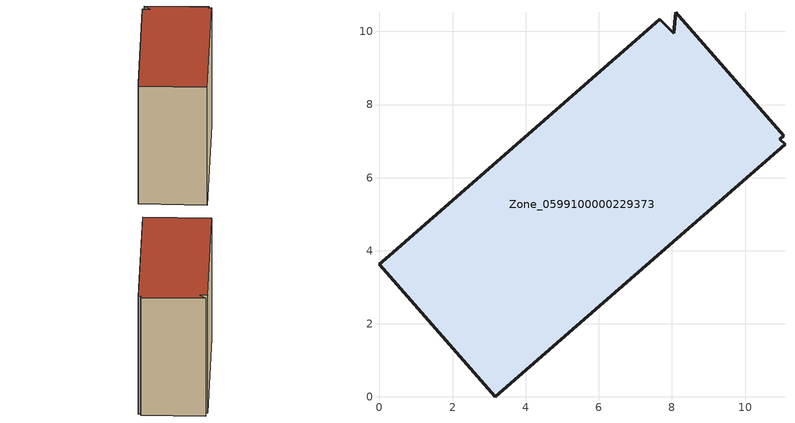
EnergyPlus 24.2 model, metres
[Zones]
Zone_0599100000229373
 floor ground (C_G): 11.06,7.14 10.95,7.05 11.09,6.91 3.17,0 0,3.64 0.27,3.87 7.67,10.34 8.05,9.95 8.1,10.53 z0
 wall outside (C_F): 3.17,0 11.09,6.91 10.95,7.05 11.06,7.14 8.1,10.53 8.05,9.95 7.67,10.34 0.27,3.87 0,3.64 3.17,0 z0:9.6
 roof outside (C_R): 10.95,7.05 11.06,7.14 8.1,10.53 8.05,9.95 7.67,10.34 0.27,3.87 0,3.64 3.17,0 11.09,6.91 z9.6
[BUILDING]
Pand.0599100000229373: North Axis=0; Terrain=City; Loads Convergence Tolerance Value=0.04; Temperature Convergence Tolerance Value=0.4; Solar Distribution=FullExterior; Maximum Number of Warmup Days=25; Minimum Number of Warmup Days=1
[Site:Location]
Rotterdam.The.Hague.AP_ZH_NLD Design_Conditions: Latitude=51.96; Longitude=4.45; Time Zone=1; Elevation=-4.5
[SITE:GROUNDTEMPERATURE:BUILDINGSURFACE]
18, 18, 18, 18, 18, 18, 18, 18, 18, 18, 18, 18
[MATERIAL] Thermal Absorptance=0.9; Solar Absorptance=0.7; Visible Absorptance=0.7
Name | Roughness | Thickness | Conductivity | Density | Specific Heat
G.TI.1946 | MediumSmooth | 0.15 | 1 | 540 | 1210
F.TI.1946 | Rough | 0.3 | 0.857143 | 1920 | 840
R.TI.1946 | MediumRough | 0.2 | 0.1 | 1500 | 1000
[CONSTRUCTION]
C_G: G.TI.1946
C_F: F.TI.1946
C_R: R.TI.1946
[ZONE]
Zone_0599100000229373: Type=1; Multiplier=1; Ceiling Height=Autocalculate; Volume=Autocalculate; Floor Area=autocalculate; Part of Total Floor Area=Yes
[ZONEINFILTRATION:DESIGNFLOWRATE]
Infil_Zone_0599100000229373: Zone or ZoneList or Space or SpaceList=Zone_0599100000229373; Schedule=AlwaysOn; Design Flow Rate Calculation Method=Flow/Area; Flow Rate per Floor Area=0.003; Constant Term Coefficient=1; Temperature Term Coefficient=0; Velocity Term Coefficient=0; Velocity Squared Term Coefficient=0
[HVACTEMPLATE:ZONE:IDEALLOADSAIRSYSTEM]
Zone_0599100000229373: Maximum Heating Supply Air Temperature=50; Minimum Cooling Supply Air Temperature=13; Maximum Heating Supply Air Humidity Ratio=0.0156; Minimum Cooling Supply Air Humidity Ratio=0.0077; Heating Limit=NoLimit; Cooling Limit=NoLimit; Dehumidification Control Type=ConstantSensibleHeatRatio; Cooling Sensible Heat Ratio=0.7; Dehumidification Setpoint=60; Humidification Control Type=None; Humidification Setpoint=30; Outdoor Air Method=None; Outdoor Air Flow Rate per Person=0.00944; Outdoor Air Flow Rate per Zone Floor Area=0; Outdoor Air Flow Rate per Zone=0; Demand Controlled Ventilation Type=None; Outdoor Air Economizer Type=NoEconomizer; Heat Recovery Type=None; Sensible Heat Recovery Effectiveness=0.7; Latent Heat Recovery Effectiveness=0.65
[ZONECONTROL:THERMOSTAT]
ThermostatControl_Zone_0599100000229373: Zone or ZoneList=Zone_0599100000229373; Control Type Schedule=DualSetpointControlType; Control 1=Thermostat_Zone_0599100000229373; Temperature Difference Between Cutout And Setpoint=0
[THERMOSTATSETPOINT:DUALSETPOINT]
Thermostat_Zone_0599100000229373: Heating Setpoint Temperature Schedule=HeatingSetpoint_Zone_0599100000229373; Cooling Setpoint Temperature Schedule=CoolingSetpoint_Zone_0599100000229373
[SCHEDULE:COMPACT]
HeatingSetpoint_Zone_0599100000229373: Through: 12/31, For: AllDays, Until: 24:00, 21
CoolingSetpoint_Zone_0599100000229373: Through: 12/31, For: AllDays, Until: 24:00, 24
DualSetpointControlType: Through: 12/31, For: AllDays, Until: 24:00, 4
AlwaysOn: Through: 12/31, For: AllDays, Until: 24:00, 1
